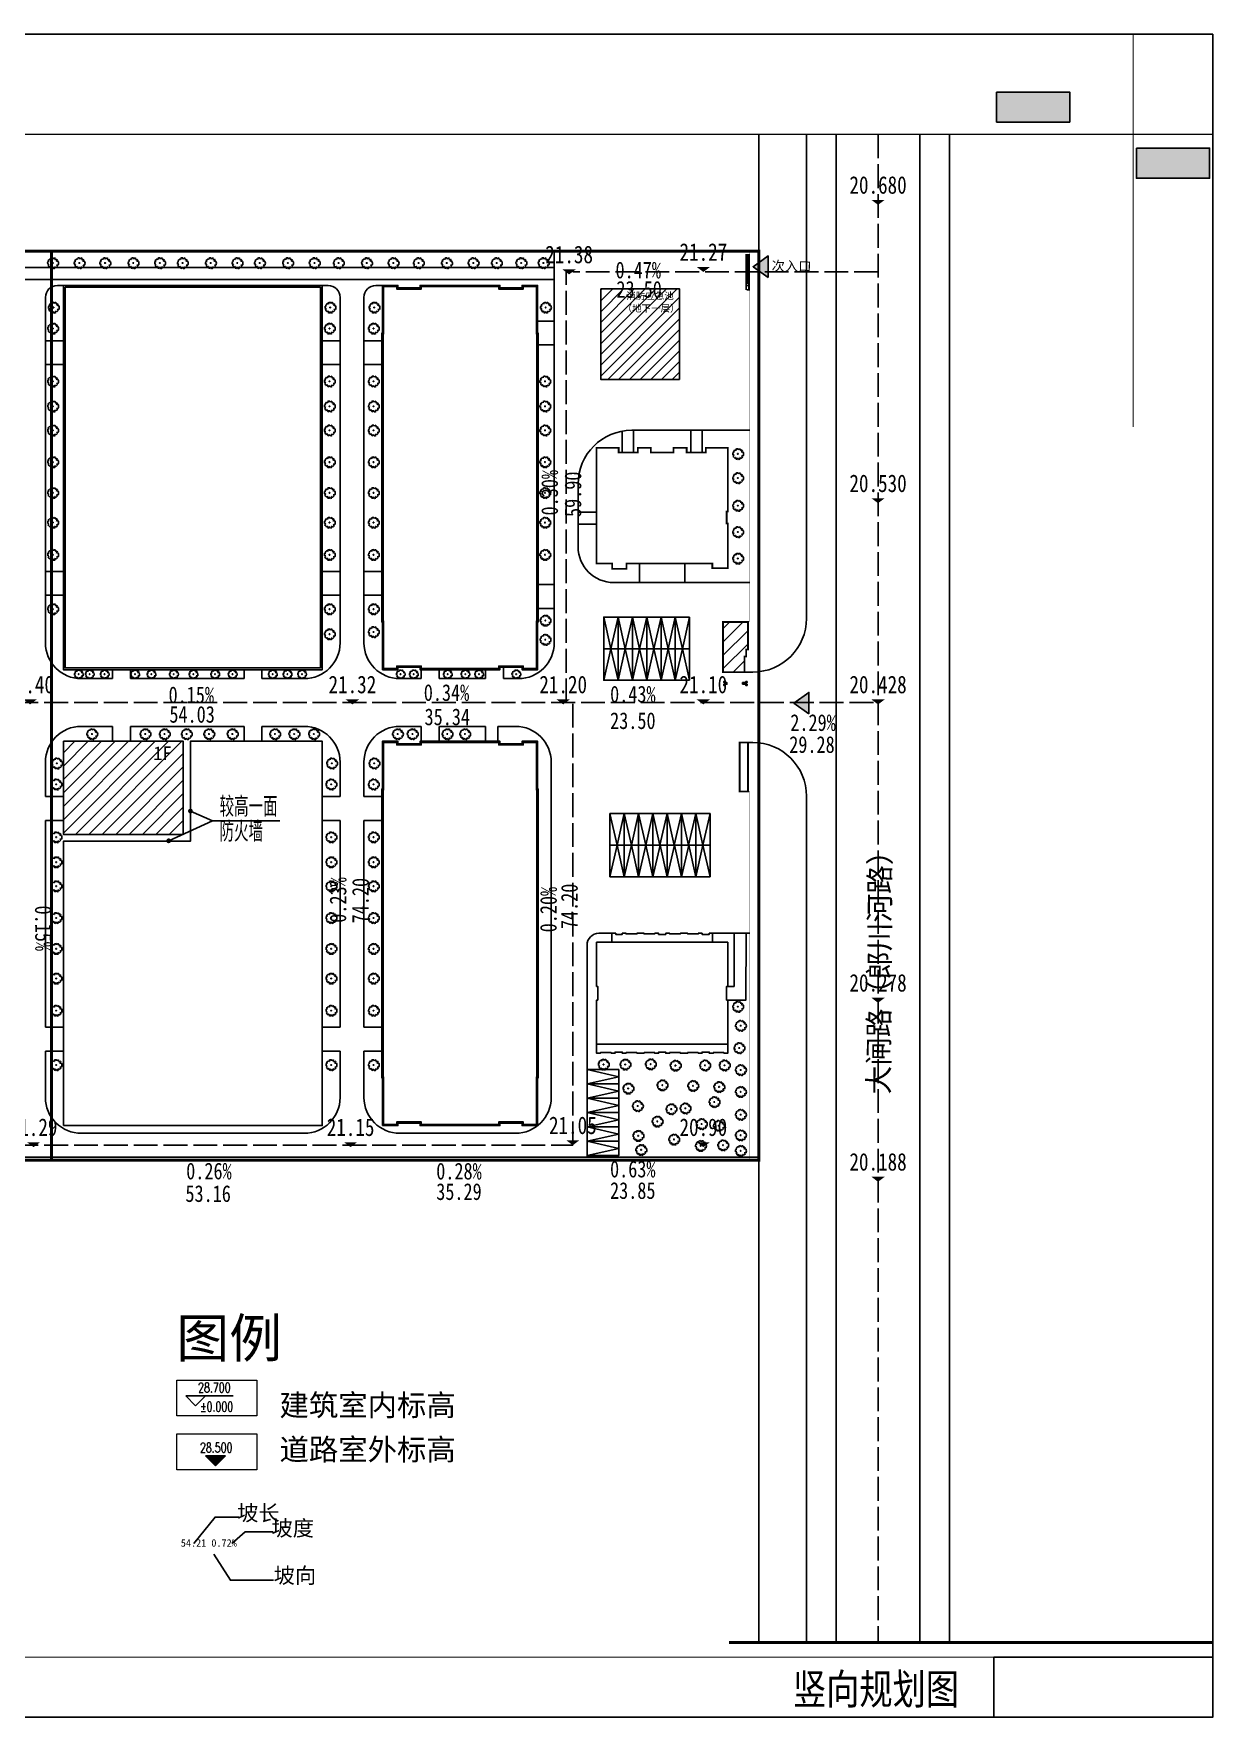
# Model space of a CAD drawing. Header units: millimetres. Extents: x 424379 to 428412, y 53433 to 54919.
# Drawn here: x 424755.3 to 424953.2, y 53433 to 53715.2 of the extents above; entities that cross this region are included whole.
import ezdxf
from ezdxf.enums import TextEntityAlignment as Align

# ---------------------------------------------------------------- set-up
doc = ezdxf.new("R2010")
doc.units = ezdxf.units.MM
doc.linetypes.add('DASH', pattern=[0.35, 0.25, -0.1])
doc.linetypes.add('X3', pattern=[5, 4, -1])
for name, color, linetype in [('00规划道路', 7, 'Continuous'), ('DIM_ELEV', 3, 'Continuous'), ('DIM_LEAD', 3, 'Continuous'), ('DM-坡度', 7, 'Continuous'), ('GZ', 253, 'Continuous'), ('PP-COM', 7, 'Continuous'), ('PUB_TEXT', 7, 'Continuous'), ('PUB_TITLE', 4, 'Continuous'), ('tree', 84, 'Continuous'), ('TX-图例', 7, 'Continuous'), ('停车位', 152, 'Continuous'), ('场地标高', 7, 'Continuous'), ('已建', 251, 'Continuous'), ('建筑', 2, 'Continuous'), ('建设布局', 7, 'Continuous'), ('线', 144, 'Continuous'), ('绿化', 76, 'Continuous'), ('路名', 7, 'Continuous'), ('道路', 140, 'Continuous'), ('道路网', 7, 'Continuous')]:
    doc.layers.add(name, color=color, linetype=linetype)
doc.layers.add('gfgf', color=3, linetype='Continuous', lineweight=5)
doc.layers.add('围墙', color=4, linetype='Continuous', lineweight=0)
doc.styles.add('_TCH_DIM', font='SIMPLEX', dxfattribs={"bigfont": 'GBCBIG'})
doc.styles.add('DIMHT', font='simhei.ttf', dxfattribs={"width": 0.8})
doc.styles.add('DIMST', font='', dxfattribs={"width": 0.8})
doc.styles.add('宋体', font='')
doc.styles.add('等线体', font='simhei.ttf')
doc.styles.get('DIMST').set_extended_font_data('SimSun')
doc.styles.get('宋体').set_extended_font_data('NSimSun')
doc.linetypes.add('FENCELINE2', pattern='A,6.35,-2.54,[132,ltypeshp.shx,S=2.54,R=0,X=-2.54,Y=0],-2.54,25.4', length=36.83)
pattern_1 = [(45, (0, -361.8425), (-1.122532015, 1.122532015), [])]

# ---------------------------------------------------------------- blocks, each defined once
blk = doc.blocks.new('箭头')
blk.add_lwpolyline([(-3.21, 0, 0, 0, 0), (1.64, 0, 0.257, 0, 0), (3.21, 0, 0, 0, 0)], format="xyseb")
blk = doc.blocks.new('室外标高')
at = {"color": 0, "linetype": 'Continuous'}
blk.add_solid([(-0.377, 0.283), (0.377, 0.283), (0, 0)], dxfattribs=at)
at = {"color": 0, "linetype": 'Continuous', "style": 'DIMHT', "width": 0.8}
blk.add_attdef('标高', text='', height=1, dxfattribs=at).set_placement((0, 0.637), align=Align.CENTER)
blk = doc.blocks.new('dfghfg')
at = {"layer": 'tree', "color": 68, "linetype": 'ByBlock'}
for p, q in [((509406.27, 3423593.02), (509406.62, 3423593.06)), ((509406.62, 3423593.06), (509406.36, 3423593.2)), ((509406.36, 3423593.2), (509406.36, 3423593.2))]:
    blk.add_line(p, q, dxfattribs=at)
blk.add_circle((509407.71, 3423592.55), 0.115, dxfattribs=at)
for centre, radius, start, end in [((509407.79, 3423592.49), 1.61, 160.8426, 187.275), ((509405.98, 3423589.66), 2.64, 77.3728, 85.4649), ((509407.8, 3423590.98), 1.76, 134.7782, 147.3315), ((509407.79, 3423592.49), 1.57, 200.8103, 231.4392), ((509407.79, 3423592.49), 1.58, 126.0751, 153.6245), ((509407.06, 3423591.29), 0.262, 97.741, 188.8108), ((509406.75, 3423593.1), 0.673, 48.5203, 80.5151), ((509403.76, 3423590.92), 3.32, 2.9465, 10.9238), ((509407.79, 3423592.49), 1.57, 243.1498, 261.8356), ((509407.79, 3423592.49), 1.6, 89.3321, 114.3856), ((509406.84, 3423593.68), 0.39, 343.6555, 39.76), ((509408.19, 3423591.15), 0.661, 160.6008, 199.3992), ((509408.11, 3423591.41), 0.534, 186.1911, 248.4952), ((509407.29, 3423593.83), 0.579, 352.0775, 26.6129), ((509407.56, 3423594.25), 0.606, 304.1868, 338.5411), ((509407.79, 3423592.49), 1.58, 274.7236, 290.3277), ((509407.79, 3423592.49), 1.59, 62.8767, 77.7021), ((509408.7, 3423591.35), 0.49, 170.6314, 220.6278), ((509408.79, 3423592.13), 0.9, 230.4582, 263.1093), ((509408.05, 3423593.91), 0.461, 315.8454, 359.7651), ((509407.08, 3423598.27), 4.9, 285.4397, 290.7099), ((509409.05, 3423592.61), 0.701, 83.5323, 121.6544), ((509410.69, 3423598.75), 5.9, 250.0865, 256.3451), ((509407.79, 3423592.49), 1.54, 305.394, 326.2464), ((509408.89, 3423593.88), 1.97, 266.7455, 282.0146), ((509407.81, 3423590.59), 1.64, 39.6536, 53.993), ((509407.79, 3423592.49), 1.57, 31.4098, 49.4753), ((509407.79, 3423592.49), 1.6, 340.3307, 19.43)]:
    blk.add_arc(centre, radius, start, end, dxfattribs=at)
blk = doc.blocks.new('dsfsd')
at = {"layer": '00规划道路', "linetype": 'Continuous'}
blk.add_hatch(color=256, dxfattribs=at).paths.add_polyline_path([(40390652.56, 3427609.06), (40390650.56, 3427609.06), (40390651.56, 3427607.64)])
blk.add_line((40390650.56, 3427609.06), (40390652.56, 3427609.06), dxfattribs=at)
at = {"layer": '00规划道路', "linetype": 'Continuous', "flags": 128}
blk.add_lwpolyline([(40390650.56, 3427609.06), (40390651.56, 3427607.64), (40390652.56, 3427609.06)], dxfattribs=at)
blk.add_lwpolyline([(40390652.56, 3427609.06), (40390650.56, 3427609.06), (40390651.56, 3427607.64)], close=True, dxfattribs=at)
blk = doc.blocks.new('sdg')
at = {"layer": '停车位', "linetype": 'Continuous', "flags": 128}
for points in [[(512415.03, 3422059.07), (512415.03, 3422064.37), (512417.43, 3422064.37), (512417.43, 3422059.07), (512415.03, 3422059.07)], [(512415.03, 3422059.07), (512416.23, 3422064.37), (512417.43, 3422059.07)]]:
    blk.add_lwpolyline(points, dxfattribs=at)
blk = doc.blocks.new('436dfhdfdfh')
h = blk.add_hatch(color=253)
h.paths.add_polyline_path([(424554.02, 54747.5), (424566.29, 54747.5), (424566.29, 54742.47), (424554.02, 54742.47)])
h.paths.add_polyline_path([(424940.16, 54904.08), (424952.44, 54904.08), (424952.44, 54899.04), (424940.16, 54899.04)])
h.paths.add_polyline_path([(424916.73, 54913.46), (424929, 54913.46), (424929, 54908.43), (424916.73, 54908.43)])
at = {"color": 253}
for points, const_width in [([(424939.62, 54923.16), (424939.62, 54857.33)], 0.201), ([(424952.96, 54906.37), (424554.02, 54906.37)], 0.201), ([(424952.96, 54653.61), (424871.84, 54653.61)], 0.537)]:
    blk.add_lwpolyline(points, dxfattribs=dict(at, const_width=const_width))
at = {"layer": 'PUB_TITLE', "color": 6}
blk.add_lwpolyline([(424554.02, 54641.08), (424952.96, 54641.08), (424952.96, 54923.16), (424554.02, 54923.16)], close=True, dxfattribs=at)
at = {"layer": '线', "color": 253}
for points in [[(424916.73, 54913.46), (424929, 54913.46), (424929, 54908.43), (424916.73, 54908.43)], [(424940.16, 54904.08), (424952.44, 54904.08), (424952.44, 54899.04), (424940.16, 54899.04)], [(424952.96, 54651.16), (424916.26, 54651.16), (424916.26, 54641.08), (424952.96, 54641.08)]]:
    blk.add_lwpolyline(points, close=True, dxfattribs=at)
at = {"layer": '线', "color": 253, "const_width": 0.201}
blk.add_lwpolyline([(424952.96, 54651.16), (424656.73, 54651.16)], dxfattribs=at)
blk = doc.blocks.new('fsdhfhdsfhd')
at = {"layer": '已建'}
h = blk.add_hatch(dxfattribs=at)
h.set_pattern_fill('ANSI31', color=256, style=0)
h.set_pattern_definition(pattern_1)
h.paths.add_polyline_path([(424870.85, 54454.42), (424870.85, 54462.82), (424875.05, 54462.82), (424875.05, 54458.22), (424874.75, 54458.22), (424874.75, 54457.02), (424874.45, 54457.02), (424874.45, 54454.42)])
h = blk.add_hatch(dxfattribs=at)
h.set_pattern_fill('ANSI31', color=256, style=0)
h.set_pattern_definition(pattern_1)
h.paths.add_polyline_path([(424760.26, 54442.82), (424780.36, 54442.82), (424780.36, 54427.22), (424760.26, 54427.22)])
at = {"layer": '道路'}
h = blk.add_hatch(dxfattribs=at)
h.set_pattern_fill('ANSI31', color=251, scale=0.8, style=0)
h.set_pattern_definition([(45, (0, -361.8425), (-0.898025612, 0.898025612), [])])
h.paths.add_polyline_path([(424850.35, 54518.66), (424863.55, 54518.66), (424863.55, 54503.46), (424850.35, 54503.46)])
at = {"color": 251}
for points in [[(424875.16, 54519.63), (424875.16, 54519.23), (424874.76, 54519.23), (424874.76, 54519.63)], [(424871.1, 54452.37), (424871.1, 54452.67), (424871.5, 54452.67), (424871.5, 54452.37)], [(424874.15, 54452.37), (424874.15, 54452.67), (424874.8, 54452.67), (424874.8, 54452.37)]]:
    blk.add_lwpolyline(points, close=True, dxfattribs=at)
for points in [[(424856.86, 54472.62), (424856.86, 54469.42), (424864.26, 54469.42), (424864.46, 54469.42), (424864.46, 54472.62)], [(424852.21, 54410.64), (424852.21, 54409.14)], [(424869.11, 54409.14), (424869.11, 54410.64), (424868.56, 54410.64), (424868.56, 54410.44), (424867.36, 54410.44), (424867.36, 54410.64), (424866.71, 54410.64), (424866.71, 54410.54), (424864.91, 54410.54), (424864.91, 54410.64), (424863.71, 54410.64), (424863.71, 54410.54), (424861.91, 54410.54), (424861.91, 54410.64), (424861.26, 54410.64), (424861.26, 54410.44), (424860.06, 54410.44), (424860.06, 54410.64), (424859.41, 54410.64), (424859.41, 54410.54), (424857.61, 54410.54), (424857.61, 54410.64), (424856.41, 54410.64), (424856.41, 54410.54), (424854.61, 54410.54), (424854.61, 54410.64), (424853.96, 54410.64), (424853.96, 54410.44), (424852.86, 54410.44), (424852.86, 54410.64), (424852.21, 54410.64)], [(424849.66, 54408.94), (424849.66, 54401.74), (424849.86, 54401.74), (424849.86, 54399.44), (424849.66, 54399.44), (424849.66, 54390.54), (424850.31, 54390.54), (424850.31, 54390.64), (424852.11, 54390.64), (424852.11, 54390.54), (424852.76, 54390.54), (424852.76, 54390.74), (424853.96, 54390.74), (424853.96, 54390.54), (424854.61, 54390.54), (424854.61, 54390.64), (424856.41, 54390.64), (424856.41, 54390.54), (424857.61, 54390.54), (424857.61, 54390.64), (424859.41, 54390.64), (424859.41, 54390.54), (424860.06, 54390.54), (424860.06, 54390.74), (424861.26, 54390.74), (424861.26, 54390.54), (424861.91, 54390.54), (424861.91, 54390.64), (424863.71, 54390.64), (424863.71, 54390.54), (424864.91, 54390.54), (424864.91, 54390.64), (424866.71, 54390.64), (424866.71, 54390.54), (424867.36, 54390.54), (424867.36, 54390.74), (424868.56, 54390.74), (424868.56, 54390.54), (424869.21, 54390.54), (424869.21, 54390.64), (424871.01, 54390.64), (424871.01, 54390.54), (424871.66, 54390.54), (424871.66, 54399.44), (424871.46, 54399.44), (424871.46, 54401.74), (424871.66, 54401.74), (424871.66, 54408.94)]]:
    blk.add_lwpolyline(points, dxfattribs=at)
at = {"layer": 'DIM_LEAD', "color": 251}
for p, q in [((424777.92, 54426.14), (424785.26, 54429.51)), ((424781.57, 54431.13), (424785.26, 54429.51)), ((424785.26, 54429.51), (424796.57, 54429.51))]:
    blk.add_line(p, q, dxfattribs=at)
at = {"layer": 'DIM_LEAD', "color": 251, "const_width": 0.4}
for points in [[(424781.76, 54431.07, 1), (424781.38, 54431.19, 1)], [(424778.11, 54426.08, 1), (424777.73, 54426.2, 1)]]:
    blk.add_lwpolyline(points, format="xyb", close=True, dxfattribs=at)
at = {"layer": 'GZ', "color": 251}
for points in [[(424871.2, 54452.87), (424871.2, 54452.67), (424871, 54452.67), (424871, 54452.87)], [(424871.2, 54452.17), (424871.2, 54452.37), (424871, 54452.37), (424871, 54452.17)], [(424874.9, 54452.87), (424874.9, 54452.67), (424874.7, 54452.67), (424874.7, 54452.87)], [(424874.9, 54452.17), (424874.9, 54452.37), (424874.7, 54452.37), (424874.7, 54452.17)]]:
    blk.add_lwpolyline(points, close=True, dxfattribs=at)
at = {"layer": '围墙', "color": 251, "linetype": 'FENCELINE2', "ltscale": 0.07, "const_width": 0.04, "flags": 128}
blk.add_lwpolyline([(424875.05, 54434.42), (424875.35, 54434.42), (424875.35, 54372.62), (424593.05, 54372.62), (424593.05, 54424.62), (424608.92, 54424.62), (424608.92, 54495.46), (424644.27, 54495.46), (424644.27, 54524.96), (424875.35, 54524.96), (424875.35, 54462.82), (424874.85, 54462.82)], dxfattribs=at)
at = {"layer": '建筑', "color": 251, "linetype": 'Continuous'}
for p, q in [((424874.76, 54524.46), (424874.76, 54518.46)), ((424874.96, 54524.46), (424874.96, 54519.63)), ((424875.16, 54524.46), (424875.16, 54518.46))]:
    blk.add_line(p, q, dxfattribs=at)
at = {"layer": '建筑', "color": 251}
for points in [[(424760.26, 54519.22), (424760.26, 54454.82), (424803.66, 54454.82), (424803.66, 54519.22)], [(424760.56, 54518.92), (424760.56, 54455.12), (424803.36, 54455.12), (424803.36, 54518.92)], [(424813.76, 54454.82), (424816.36, 54454.82), (424816.36, 54455.22), (424820.06, 54455.22), (424820.06, 54454.82), (424833.46, 54454.82), (424833.46, 54455.22), (424837.16, 54455.22), (424837.16, 54454.82), (424839.76, 54454.82), (424839.76, 54462.77), (424839.86, 54462.77), (424839.86, 54511.27), (424839.76, 54511.27), (424839.76, 54519.22), (424837.16, 54519.22), (424837.16, 54518.82), (424833.46, 54518.82), (424833.46, 54519.22), (424820.06, 54519.22), (424820.06, 54518.82), (424816.36, 54518.82), (424816.36, 54519.22), (424813.76, 54519.22), (424813.76, 54511.27), (424813.66, 54511.27), (424813.66, 54462.77), (424813.76, 54462.77)], [(424813.96, 54455.02), (424816.16, 54455.02), (424816.16, 54455.42), (424820.26, 54455.42), (424820.26, 54455.02), (424833.26, 54455.02), (424833.26, 54455.42), (424837.36, 54455.42), (424837.36, 54455.02), (424839.56, 54455.02), (424839.56, 54462.97), (424839.66, 54462.97), (424839.66, 54511.07), (424839.56, 54511.07), (424839.56, 54519.02), (424837.36, 54519.02), (424837.36, 54518.62), (424833.26, 54518.62), (424833.26, 54519.02), (424820.26, 54519.02), (424820.26, 54518.62), (424816.16, 54518.62), (424816.16, 54519.02), (424813.96, 54519.02), (424813.96, 54511.07), (424813.86, 54511.07), (424813.86, 54462.97), (424813.96, 54462.97)], [(424850.35, 54518.66), (424863.55, 54518.66), (424863.55, 54503.46), (424850.35, 54503.46)], [(424760.26, 54442.82), (424780.36, 54442.82), (424780.36, 54427.22), (424760.26, 54427.22)], [(424760.26, 54378.42), (424803.66, 54378.42), (424803.66, 54442.82), (424781.56, 54442.82), (424781.56, 54426.07), (424760.26, 54426.07)], [(424813.76, 54378.42), (424816.36, 54378.42), (424816.36, 54378.82), (424820.06, 54378.82), (424820.06, 54378.42), (424833.46, 54378.42), (424833.46, 54378.82), (424837.16, 54378.82), (424837.16, 54378.42), (424839.76, 54378.42), (424839.76, 54386.37), (424839.86, 54386.37), (424839.86, 54434.87), (424839.76, 54434.87), (424839.76, 54442.82), (424837.16, 54442.82), (424837.16, 54442.42), (424833.46, 54442.42), (424833.46, 54442.82), (424820.06, 54442.82), (424820.06, 54442.42), (424816.36, 54442.42), (424816.36, 54442.82), (424813.76, 54442.82), (424813.76, 54434.87), (424813.66, 54434.87), (424813.66, 54386.37), (424813.76, 54386.37)], [(424813.96, 54378.62), (424816.16, 54378.62), (424816.16, 54379.02), (424820.26, 54379.02), (424820.26, 54378.62), (424833.26, 54378.62), (424833.26, 54379.02), (424837.36, 54379.02), (424837.36, 54378.62), (424839.56, 54378.62), (424839.56, 54386.57), (424839.66, 54386.57), (424839.66, 54434.67), (424839.56, 54434.67), (424839.56, 54442.62), (424837.36, 54442.62), (424837.36, 54442.22), (424833.26, 54442.22), (424833.26, 54442.62), (424820.26, 54442.62), (424820.26, 54442.22), (424816.16, 54442.22), (424816.16, 54442.62), (424813.96, 54442.62), (424813.96, 54434.67), (424813.86, 54434.67), (424813.86, 54386.57), (424813.96, 54386.57)], [(424849.66, 54409.14), (424849.66, 54401.74), (424849.86, 54401.74), (424849.86, 54399.44), (424849.66, 54399.44), (424849.66, 54392.04), (424871.66, 54392.04), (424871.66, 54399.44), (424871.46, 54399.44), (424871.46, 54401.74), (424871.66, 54401.74), (424871.66, 54409.14)]]:
    blk.add_lwpolyline(points, close=True, dxfattribs=at)
at = {"layer": '建筑', "color": 251, "const_width": 0.3}
for points in [[(424849.66, 54492.02), (424849.66, 54472.62), (424852.26, 54472.62), (424852.26, 54471.72), (424854.66, 54471.72), (424854.66, 54472.62), (424869.06, 54472.62), (424869.06, 54471.82), (424871.66, 54471.82), (424871.66, 54479.32), (424871.46, 54479.32), (424871.46, 54481.32), (424871.66, 54481.32), (424871.66, 54492.02), (424867.96, 54492.02), (424867.96, 54491.22), (424864.76, 54491.22), (424864.76, 54492.02), (424862.56, 54492.02), (424862.56, 54491.22), (424858.76, 54491.22), (424858.76, 54492.02), (424856.56, 54492.02), (424856.56, 54491.22), (424853.36, 54491.22), (424853.36, 54492.02)], [(424870.85, 54454.42), (424870.85, 54462.82), (424875.05, 54462.82), (424875.05, 54458.22), (424874.75, 54458.22), (424874.75, 54457.02), (424874.45, 54457.02), (424874.45, 54454.42)], [(424873.65, 54434.42), (424873.65, 54442.62), (424875.05, 54442.62), (424875.05, 54434.42)]]:
    blk.add_lwpolyline(points, close=True, dxfattribs=at)
at = {"layer": '建设布局', "color": 251, "linetype": 'DASH', "ltscale": 10, "const_width": 0.5, "flags": 128}
for points in [[(424758.26, 54524.96), (424644.27, 54524.96), (424644.27, 54495.46), (424608.92, 54495.46), (424608.92, 54424.62), (424593.05, 54424.62), (424593.05, 54372.62), (424593.05, 54372.62), (424758.26, 54372.62)], [(424758.26, 54524.96), (424876.85, 54524.96), (424876.85, 54372.62), (424758.26, 54372.62)]]:
    blk.add_lwpolyline(points, close=True, dxfattribs=at)
blk.add_lwpolyline([(424758.26, 54524.96), (424758.26, 54372.62)], dxfattribs=at)
blk.add_lwpolyline([(424758.26, 54524.96), (424758.26, 54372.62)], dxfattribs=at)
at = {"layer": '绿化', "color": 251, "linetype": 'Continuous'}
for p, q in [((424650.42, 54520.22), (424842.56, 54520.22)), ((424651.36, 54522.22), (424842.56, 54522.22))]:
    blk.add_line(p, q, dxfattribs=at)
at = {"layer": '道路', "color": 251}
for p, q in [((424842.56, 54459.32), (424842.56, 54524.96)), ((424757.26, 54517.22), (424757.26, 54459.32)), ((424759.26, 54519.22), (424760.26, 54519.22)), ((424803.66, 54519.22), (424804.66, 54519.22)), ((424806.66, 54517.22), (424806.66, 54459.32)), ((424810.66, 54517.22), (424810.66, 54459.32)), ((424812.66, 54519.22), (424813.66, 54519.22)), ((424874.85, 54518.46), (424875.35, 54518.46)), ((424839.76, 54513.26), (424842.56, 54513.26)), ((424757.26, 54509.95), (424760.26, 54509.95)), ((424803.66, 54509.95), (424806.66, 54509.95)), ((424810.66, 54509.95), (424813.66, 54509.95)), ((424839.86, 54509.26), (424842.56, 54509.26)), ((424757.26, 54505.95), (424760.26, 54505.95)), ((424803.66, 54505.95), (424806.66, 54505.95)), ((424810.66, 54505.95), (424813.66, 54505.95)), ((424853.96, 54491.22), (424853.96, 54494.8)), ((424855.56, 54494.94), (424875.35, 54494.94)), ((424855.84, 54491.22), (424855.84, 54494.94)), ((424865.48, 54491.22), (424865.48, 54494.94)), ((424867.36, 54491.22), (424867.36, 54494.94)), ((424846.56, 54475.42), (424846.56, 54485.94)), ((424849.66, 54481.22), (424846.56, 54481.22)), ((424849.66, 54479.22), (424846.56, 54479.22)), ((424757.26, 54471.3), (424760.26, 54471.3)), ((424803.66, 54471.3), (424806.66, 54471.3)), ((424810.66, 54471.3), (424813.66, 54471.3)), ((424839.86, 54469.08), (424842.56, 54469.08)), ((424852.56, 54469.42), (424875.35, 54469.42)), ((424757.26, 54467.3), (424760.26, 54467.3)), ((424803.66, 54467.3), (424806.66, 54467.3)), ((424810.66, 54467.3), (424813.66, 54467.3)), ((424839.86, 54465.08), (424842.56, 54465.08)), ((424768.5, 54454.82), (424768.5, 54453.32)), ((424771.5, 54454.82), (424771.5, 54453.32)), ((424790.56, 54454.82), (424790.56, 54453.32)), ((424793.56, 54454.82), (424793.56, 54453.32)), ((424820.25, 54454.82), (424820.25, 54453.32)), ((424823.25, 54454.82), (424823.25, 54453.32)), ((424831.06, 54454.82), (424831.06, 54453.32)), ((424834.06, 54455.22), (424834.06, 54453.32)), ((424763.26, 54453.32), (424768.5, 54453.32)), ((424771.5, 54453.32), (424790.56, 54453.32)), ((424793.56, 54453.32), (424800.66, 54453.32)), ((424816.66, 54453.32), (424820.25, 54453.32)), ((424823.25, 54453.32), (424831.06, 54453.32)), ((424834.06, 54453.32), (424836.56, 54453.32)), ((424763.26, 54445.32), (424768.5, 54445.32)), ((424768.5, 54445.32), (424768.5, 54442.82)), ((424771.5, 54445.32), (424790.56, 54445.32)), ((424771.5, 54445.32), (424771.5, 54442.82)), ((424790.56, 54445.32), (424790.56, 54442.82)), ((424793.56, 54445.32), (424800.66, 54445.32)), ((424793.56, 54445.32), (424793.56, 54442.82)), ((424816.66, 54445.32), (424820.25, 54445.32)), ((424820.25, 54445.32), (424820.25, 54442.82)), ((424823.25, 54445.32), (424831.06, 54445.32)), ((424823.25, 54445.32), (424823.25, 54442.82)), ((424831.06, 54445.32), (424831.06, 54442.82)), ((424833.08, 54445.32), (424836.06, 54445.32)), ((424833.08, 54445.32), (424833.08, 54442.82)), ((424757.26, 54439.32), (424757.26, 54433.55)), ((424806.66, 54439.32), (424806.66, 54433.55)), ((424810.66, 54439.32), (424810.66, 54433.55)), ((424842.06, 54439.32), (424842.06, 54383.12)), ((424757.26, 54433.55), (424760.26, 54433.55)), ((424803.66, 54433.55), (424806.66, 54433.55)), ((424810.66, 54433.55), (424813.66, 54433.55)), ((424757.26, 54429.55), (424757.26, 54394.9)), ((424757.26, 54429.55), (424760.26, 54429.55)), ((424803.66, 54429.55), (424806.66, 54429.55)), ((424806.66, 54429.55), (424806.66, 54394.9)), ((424810.66, 54429.55), (424810.66, 54394.9)), ((424810.66, 54429.55), (424813.66, 54429.55)), ((424850.06, 54410.64), (424852.21, 54410.64)), ((424869.11, 54410.64), (424875.35, 54410.64)), ((424848.06, 54408.64), (424848.06, 54373.12)), ((424757.26, 54394.9), (424760.26, 54394.9)), ((424803.66, 54394.9), (424806.66, 54394.9)), ((424810.66, 54394.9), (424813.66, 54394.9)), ((424757.26, 54390.9), (424757.26, 54383.12)), ((424757.26, 54390.9), (424760.26, 54390.9)), ((424803.66, 54390.9), (424806.66, 54390.9)), ((424806.66, 54390.9), (424806.66, 54383.12)), ((424810.66, 54390.9), (424810.66, 54383.12)), ((424810.66, 54390.9), (424813.66, 54390.9)), ((424763.26, 54377.12), (424800.66, 54377.12)), ((424836.06, 54377.12), (424816.66, 54377.12)), ((424593.05, 54373.12), (424876.85, 54373.12))]:
    blk.add_line(p, q, dxfattribs=at)
for points in [[(424871.66, 54401.74), (424872.71, 54401.74), (424872.71, 54410.64)], [(424871.66, 54399.44), (424874.7, 54399.44), (424874.71, 54410.64)]]:
    blk.add_lwpolyline(points, dxfattribs=at)
for centre, radius, start, end in [((424759.26, 54517.22), 2, 90, 180), ((424804.66, 54517.22), 2, 360, 90), ((424812.66, 54517.22), 2, 90, 180), ((424855.56, 54485.94), 9, 90, 180), ((424852.56, 54475.42), 6, 180, 270), ((424763.26, 54459.32), 6, 180, 270), ((424800.66, 54459.32), 6, 270, 0), ((424816.66, 54459.32), 6, 180, 270), ((424836.56, 54459.32), 6, 270, 0), ((424763.26, 54439.32), 6, 90, 180), ((424800.66, 54439.32), 6, 360, 90), ((424816.66, 54439.32), 6, 90, 180), ((424836.06, 54439.32), 6, 0, 90), ((424850.06, 54408.64), 2, 90, 180), ((424763.26, 54383.12), 6, 180, 270.0001), ((424800.66, 54383.12), 6, 270.0001, 360), ((424816.66, 54383.12), 6, 180, 270), ((424836.06, 54383.12), 6, 270, 0)]:
    blk.add_arc(centre, radius, start, end, dxfattribs=at)
at = {"layer": '道路网', "color": 251, "linetype": 'Continuous'}
for p, q in [((424876.85, 54544.53), (424876.85, 54291.76)), ((424884.85, 54544.53), (424884.85, 54463.42)), ((424889.85, 54544.53), (424889.85, 54291.76)), ((424903.85, 54544.53), (424903.85, 54291.76)), ((424908.85, 54544.53), (424908.85, 54291.76)), ((424874.35, 54454.42), (424875.85, 54454.42)), ((424874.85, 54442.62), (424875.85, 54442.62)), ((424884.85, 54433.82), (424884.85, 54291.76))]:
    blk.add_line(p, q, dxfattribs=at)
at = {"layer": '道路网', "color": 251, "linetype": 'X3'}
for p, q in [((424896.85, 54544.53), (424896.85, 54291.76)), ((424844.56, 54449.32), (424844.56, 54521.48)), ((424896.85, 54521.48), (424845.68, 54521.48)), ((424647.06, 54449.32), (424896.85, 54449.32)), ((424845.68, 54375.12), (424845.68, 54449.32)), ((424647.06, 54375.12), (424845.68, 54375.12))]:
    blk.add_line(p, q, dxfattribs=at)
at = {"layer": '道路网', "color": 251, "linetype": 'Continuous'}
for centre, start, end in [((424875.85, 54463.42), 270, 0), ((424875.85, 54433.62), 0, 90)]:
    blk.add_arc(centre, 9, start, end, dxfattribs=at)
at = {"layer": '00规划道路', "color": 251, "linetype": 'Continuous', "xscale": 1.793819934162893, "yscale": 1.793819933664054, "zscale": 1.793819934719999, "rotation": 269.965233057757}
for p in [(-5679669.24, 72511795.85), (-5679662.42, 72511722.71)]:
    blk.add_blockref('dsfsd', p, dxfattribs=at)
at = {"layer": '停车位', "color": 251, "linetype": 'Continuous', "rotation": 180.0000656288465}
for p in [(937264.37, 3476523.3), (937266.77, 3476523.3), (937269.17, 3476523.3), (937271.57, 3476523.3), (937273.97, 3476523.3), (937276.37, 3476523.3), (937265.4, 3476490.37), (937267.8, 3476490.37), (937270.2, 3476490.37), (937272.6, 3476490.37), (937275, 3476490.37), (937277.4, 3476490.37), (937279.8, 3476490.37)]:
    blk.add_blockref('sdg', p, dxfattribs=at)
at = {"layer": '停车位', "color": 251, "linetype": 'Continuous', "xscale": -1}
for p, rotation in [((937272.21, -3367605.44), 6.564051918012126e-05), ((937274.61, -3367605.44), 6.564051918012126e-05), ((937277.01, -3367605.44), 6.564051918012126e-05), ((937279.41, -3367605.44), 6.564051918012126e-05), ((937281.81, -3367605.44), 6.564051918012126e-05), ((937284.21, -3367605.44), 6.564051918012126e-05), ((937273.25, -3367638.37), 6.564051918012126e-05), ((937275.65, -3367638.37), 6.564051918012126e-05), ((937278.05, -3367638.37), 6.564051918012126e-05), ((937280.45, -3367638.37), 6.564051918012126e-05), ((937282.85, -3367638.37), 6.564051918012126e-05), ((937285.25, -3367638.37), 6.564051918012126e-05), ((937287.65, -3367638.37), 6.564051918012126e-05), ((-2997210.42, -458033.56), 270.0000656405192), ((-2997210.42, -458035.96), 270.0000656405192), ((-2997210.42, -458038.36), 270.0000656405192), ((-2997210.42, -458040.76), 270.0000656405192), ((-2997210.42, -458043.16), 270.0000656405192), ((-2997210.42, -458045.56), 270.0000656405192)]:
    blk.add_blockref('sdg', p, dxfattribs=dict(at, rotation=rotation))
at = {"layer": '绿化', "color": 251, "linetype": 'Continuous'}
for p, xscale, yscale, zscale, rotation in [((170979.46, -1882750.66), 0.5644800000307802, 0.5644800000009127, 0.5644800000000005, 0.9999999880781903), ((170983.92, -1882750.66), 0.5644800000307802, 0.5644800000009127, 0.5644800000000005, 0.9999999880781903), ((170988.23, -1882750.66), 0.5644800000307802, 0.5644800000009127, 0.5644800000000005, 0.9999999880781903), ((170992.96, -1882750.66), 0.5644800000307802, 0.5644800000009127, 0.5644800000000005, 0.9999999880781903), ((170997.41, -1882750.66), 0.5644800000307802, 0.5644800000009127, 0.5644800000000005, 0.9999999880781903), ((171001.22, -1882750.66), 0.5644800000307802, 0.5644800000009127, 0.5644800000000005, 0.9999999880781903), ((171005.94, -1882750.66), 0.5644800000307802, 0.5644800000009127, 0.5644800000000005, 0.9999999880781903), ((171010.4, -1882750.66), 0.5644800000307802, 0.5644800000009127, 0.5644800000000005, 0.9999999880781903), ((171014.15, -1882750.66), 0.5644800000307802, 0.5644800000009127, 0.5644800000000005, 0.9999999880781903), ((171018.87, -1882750.66), 0.5644800000307802, 0.5644800000009127, 0.5644800000000005, 0.9999999880781903), ((171023.33, -1882750.66), 0.5644800000307802, 0.5644800000009127, 0.5644800000000005, 0.9999999880781903), ((171027.38, -1882750.66), 0.5644800000307802, 0.5644800000009127, 0.5644800000000005, 0.9999999880781903), ((171032.1, -1882750.66), 0.5644800000307802, 0.5644800000009127, 0.5644800000000005, 0.9999999880781903), ((171036.56, -1882750.66), 0.5644800000307802, 0.5644800000009127, 0.5644800000000005, 0.9999999880781903), ((171040.79, -1882750.66), 0.5644800000307802, 0.5644800000009127, 0.5644800000000005, 0.9999999880781903), ((171045.51, -1882750.66), 0.5644800000307802, 0.5644800000009127, 0.5644800000000005, 0.9999999880781903), ((171049.97, -1882750.66), 0.5644800000307802, 0.5644800000009127, 0.5644800000000005, 0.9999999880781903), ((171053.88, -1882750.66), 0.5644800000307802, 0.5644800000009127, 0.5644800000000005, 0.9999999880781903), ((171057.98, -1882750.66), 0.5644800000307802, 0.5644800000009127, 0.5644800000000005, 0.9999999880781903), ((171061.72, -1882750.66), 0.5644800000307802, 0.5644800000009127, 0.5644800000000005, 0.9999999880781903), ((170979.59, -1882758.11), 0.5644800000307802, 0.5644800000009127, 0.5644800000000005, 0.9999999880781903), ((171025.97, -1882758.11), 0.5644800000307802, 0.5644800000009127, 0.5644800000000005, 0.9999999880781903), ((171033.35, -1882758.11), 0.5644800000307802, 0.5644800000009127, 0.5644800000000005, 0.9999999880781903), ((171062.1, -1882758.11), 0.5644800000307802, 0.5644800000009127, 0.5644800000000005, 0.9999999880781903), ((170979.47, -1882761.63), 0.5644800000307802, 0.5644800000009127, 0.5644800000000005, 0.9999999880781903), ((171025.86, -1882761.63), 0.5644800000307802, 0.5644800000009127, 0.5644800000000005, 0.9999999880781903), ((171033.24, -1882761.63), 0.5644800000307802, 0.5644800000009127, 0.5644800000000005, 0.9999999880781903), ((170979.47, -1882770.49), 0.5644800000307802, 0.5644800000009127, 0.5644800000000005, 0.9999999880781903), ((171025.86, -1882770.49), 0.5644800000307802, 0.5644800000009127, 0.5644800000000005, 0.9999999880781903), ((171033.24, -1882770.49), 0.5644800000307802, 0.5644800000009127, 0.5644800000000005, 0.9999999880781903), ((171061.99, -1882770.49), 0.5644800000307802, 0.5644800000009127, 0.5644800000000005, 0.9999999880781903), ((170979.47, -1882774.67), 0.5644800000307802, 0.5644800000009127, 0.5644800000000005, 0.9999999880781903), ((171025.86, -1882774.67), 0.5644800000307802, 0.5644800000009127, 0.5644800000000005, 0.9999999880781903), ((171033.24, -1882774.67), 0.5644800000307802, 0.5644800000009127, 0.5644800000000005, 0.9999999880781903), ((171061.99, -1882774.67), 0.5644800000307802, 0.5644800000009127, 0.5644800000000005, 0.9999999880781903), ((170979.47, -1882778.7), 0.5644800000307802, 0.5644800000009127, 0.5644800000000005, 0.9999999880781903), ((171025.86, -1882778.7), 0.5644800000307802, 0.5644800000009127, 0.5644800000000005, 0.9999999880781903), ((171033.24, -1882778.7), 0.5644800000307802, 0.5644800000009127, 0.5644800000000005, 0.9999999880781903), ((171061.99, -1882778.7), 0.5644800000307802, 0.5644800000009127, 0.5644800000000005, 0.9999999880781903), ((171094.32, -1882782.65), 0.5644800000307802, 0.5644800000009127, 0.5644800000000005, 0.9999999880781903), ((170979.47, -1882784.02), 0.5644800000307802, 0.5644800000009127, 0.5644800000000005, 0.9999999880781903), ((171025.86, -1882784.02), 0.5644800000307802, 0.5644800000009127, 0.5644800000000005, 0.9999999880781903), ((171033.24, -1882784.02), 0.5644800000307802, 0.5644800000009127, 0.5644800000000005, 0.9999999880781903), ((171061.99, -1882784.02), 0.5644800000307802, 0.5644800000009127, 0.5644800000000005, 0.9999999880781903), ((171094.32, -1882786.69), 0.5644800000307802, 0.5644800000009127, 0.5644800000000005, 0.9999999880781903), ((170979.47, -1882789.18), 0.5644800000307802, 0.5644800000009127, 0.5644800000000005, 0.9999999880781903), ((171025.86, -1882789.18), 0.5644800000307802, 0.5644800000009127, 0.5644800000000005, 0.9999999880781903), ((171033.24, -1882789.18), 0.5644800000307802, 0.5644800000009127, 0.5644800000000005, 0.9999999880781903), ((171061.99, -1882789.18), 0.5644800000307802, 0.5644800000009127, 0.5644800000000005, 0.9999999880781903), ((171094.32, -1882791.32), 0.5644800000307802, 0.5644800000009127, 0.5644800000000005, 0.9999999880781903), ((170979.47, -1882794.16), 0.5644800000307802, 0.5644800000009127, 0.5644800000000005, 0.9999999880781903), ((171025.86, -1882794.16), 0.5644800000307802, 0.5644800000009127, 0.5644800000000005, 0.9999999880781903), ((171033.24, -1882794.16), 0.5644800000307802, 0.5644800000009127, 0.5644800000000005, 0.9999999880781903), ((171061.99, -1882794.16), 0.5644800000307802, 0.5644800000009127, 0.5644800000000005, 0.9999999880781903), ((171094.32, -1882795.74), 0.5644800000307802, 0.5644800000009127, 0.5644800000000005, 0.9999999880781903), ((170979.47, -1882799.55), 0.5644800000307802, 0.5644800000009127, 0.5644800000000005, 0.9999999880781903), ((171025.86, -1882799.55), 0.5644800000307802, 0.5644800000009127, 0.5644800000000005, 0.9999999880781903), ((171033.24, -1882799.55), 0.5644800000307802, 0.5644800000009127, 0.5644800000000005, 0.9999999880781903), ((171061.99, -1882799.55), 0.5644800000307802, 0.5644800000009127, 0.5644800000000005, 0.9999999880781903), ((171094.32, -1882800.18), 0.5644800000307802, 0.5644800000009127, 0.5644800000000005, 0.9999999880781903), ((170979.47, -1882808.66), 0.5644800000307802, 0.5644800000009127, 0.5644800000000005, 0.9999999880781903), ((171025.86, -1882808.66), 0.5644800000307802, 0.5644800000009127, 0.5644800000000005, 0.9999999880781903), ((171033.24, -1882808.66), 0.5644800000307802, 0.5644800000009127, 0.5644800000000005, 0.9999999880781903), ((171062.03, -1882810.57), 0.5644800000307802, 0.5644800000009127, 0.5644800000000005, 0.9999999880781903), ((171025.86, -1882812.86), 0.5644800000307802, 0.5644800000009127, 0.5644800000000005, 0.9999999880781903), ((171033.24, -1882812.49), 0.5644800000307802, 0.5644800000009127, 0.5644800000000005, 0.9999999880781903), ((171062.03, -1882813.78), 0.5644800000307802, 0.5644800000009127, 0.5644800000000005, 0.9999999880781903), ((219201.82, -1514737.58), 0.4572288000252262, 0.4572288000008484, 0.4572288000000004, 0.9999999881003443), ((219203.65, -1514737.58), 0.4572288000252262, 0.4572288000008484, 0.4572288000000004, 0.9999999881003443), ((219206.15, -1514737.58), 0.4572288000252262, 0.4572288000008484, 0.4572288000000004, 0.9999999881003443), ((219211.26, -1514737.58), 0.4572288000252262, 0.4572288000008484, 0.4572288000000004, 0.9999999881003443), ((219214, -1514737.58), 0.4572288000252262, 0.4572288000008484, 0.4572288000000004, 0.9999999881003443), ((219217.76, -1514737.58), 0.4572288000252262, 0.4572288000008484, 0.4572288000000004, 0.9999999881003443), ((219221.04, -1514737.58), 0.4572288000252262, 0.4572288000008484, 0.4572288000000004, 0.9999999881003443), ((219224.68, -1514737.58), 0.4572288000252262, 0.4572288000008484, 0.4572288000000004, 0.9999999881003443), ((219227.6, -1514737.58), 0.4572288000252262, 0.4572288000008484, 0.4572288000000004, 0.9999999881003443), ((219234.34, -1514737.58), 0.4572288000252262, 0.4572288000008484, 0.4572288000000004, 0.9999999881003443), ((219236.81, -1514737.58), 0.4572288000252262, 0.4572288000008484, 0.4572288000000004, 0.9999999881003443), ((219239.25, -1514737.58), 0.4572288000252262, 0.4572288000008484, 0.4572288000000004, 0.9999999881003443), ((219255.78, -1514737.58), 0.4572288000252262, 0.4572288000008484, 0.4572288000000004, 0.9999999881003443), ((219257.98, -1514737.58), 0.4572288000252262, 0.4572288000008484, 0.4572288000000004, 0.9999999881003443), ((219263.68, -1514737.58), 0.4572288000252262, 0.4572288000008484, 0.4572288000000004, 0.9999999881003443), ((219266.63, -1514737.58), 0.4572288000252262, 0.4572288000008484, 0.4572288000000004, 0.9999999881003443), ((219268.93, -1514737.58), 0.4572288000252262, 0.4572288000008484, 0.4572288000000004, 0.9999999881003443), ((219275.16, -1514737.58), 0.4572288000252262, 0.4572288000008484, 0.4572288000000004, 0.9999999881003443), ((170986.04, -1882829.6), 0.5644800000307802, 0.5644800000009127, 0.5644800000000005, 0.9999999880781903), ((170994.96, -1882829.6), 0.5644800000307802, 0.5644800000009127, 0.5644800000000005, 0.9999999880781903), ((170998.2, -1882829.6), 0.5644800000307802, 0.5644800000009127, 0.5644800000000005, 0.9999999880781903), ((171001.89, -1882829.6), 0.5644800000307802, 0.5644800000009127, 0.5644800000000005, 0.9999999880781903), ((171005.66, -1882829.6), 0.5644800000307802, 0.5644800000009127, 0.5644800000000005, 0.9999999880781903), ((171009.58, -1882829.6), 0.5644800000307802, 0.5644800000009127, 0.5644800000000005, 0.9999999880781903), ((171016.71, -1882829.6), 0.5644800000307802, 0.5644800000009127, 0.5644800000000005, 0.9999999880781903), ((171019.92, -1882829.6), 0.5644800000307802, 0.5644800000009127, 0.5644800000000005, 0.9999999880781903), ((171023.23, -1882829.6), 0.5644800000307802, 0.5644800000009127, 0.5644800000000005, 0.9999999880781903), ((171037.29, -1882829.6), 0.5644800000307802, 0.5644800000009127, 0.5644800000000005, 0.9999999880781903), ((171039.76, -1882829.6), 0.5644800000307802, 0.5644800000009127, 0.5644800000000005, 0.9999999880781903), ((171045.6, -1882829.6), 0.5644800000307802, 0.5644800000009127, 0.5644800000000005, 0.9999999880781903), ((171048.57, -1882829.6), 0.5644800000307802, 0.5644800000009127, 0.5644800000000005, 0.9999999880781903), ((170980.15, -1882834.51), 0.5644800000307802, 0.5644800000009127, 0.5644800000000005, 0.9999999880781903), ((171026.25, -1882834.51), 0.5644800000307802, 0.5644800000009127, 0.5644800000000005, 0.9999999880781903), ((171033.35, -1882834.51), 0.5644800000307802, 0.5644800000009127, 0.5644800000000005, 0.9999999880781903), ((170980.03, -1882838.03), 0.5644800000307802, 0.5644800000009127, 0.5644800000000005, 0.9999999880781903), ((171026.13, -1882838.03), 0.5644800000307802, 0.5644800000009127, 0.5644800000000005, 0.9999999880781903), ((171033.24, -1882838.03), 0.5644800000307802, 0.5644800000009127, 0.5644800000000005, 0.9999999880781903), ((170980.03, -1882846.89), 0.5644800000307802, 0.5644800000009127, 0.5644800000000005, 0.9999999880781903), ((171026.13, -1882846.89), 0.5644800000307802, 0.5644800000009127, 0.5644800000000005, 0.9999999880781903), ((171033.24, -1882846.89), 0.5644800000307802, 0.5644800000009127, 0.5644800000000005, 0.9999999880781903), ((170980.03, -1882851.07), 0.5644800000307802, 0.5644800000009127, 0.5644800000000005, 0.9999999880781903), ((171026.13, -1882851.07), 0.5644800000307802, 0.5644800000009127, 0.5644800000000005, 0.9999999880781903), ((171033.24, -1882851.07), 0.5644800000307802, 0.5644800000009127, 0.5644800000000005, 0.9999999880781903), ((170980.03, -1882855.1), 0.5644800000307802, 0.5644800000009127, 0.5644800000000005, 0.9999999880781903), ((171026.13, -1882855.1), 0.5644800000307802, 0.5644800000009127, 0.5644800000000005, 0.9999999880781903), ((171033.24, -1882855.1), 0.5644800000307802, 0.5644800000009127, 0.5644800000000005, 0.9999999880781903), ((170980.03, -1882860.42), 0.5644800000307802, 0.5644800000009127, 0.5644800000000005, 0.9999999880781903), ((171026.13, -1882860.42), 0.5644800000307802, 0.5644800000009127, 0.5644800000000005, 0.9999999880781903), ((171033.24, -1882860.42), 0.5644800000307802, 0.5644800000009127, 0.5644800000000005, 0.9999999880781903), ((170980.03, -1882865.58), 0.5644800000307802, 0.5644800000009127, 0.5644800000000005, 0.9999999880781903), ((171026.13, -1882865.58), 0.5644800000307802, 0.5644800000009127, 0.5644800000000005, 0.9999999880781903), ((171033.24, -1882865.58), 0.5644800000307802, 0.5644800000009127, 0.5644800000000005, 0.9999999880781903), ((170980.03, -1882870.56), 0.5644800000307802, 0.5644800000009127, 0.5644800000000005, 0.9999999880781903), ((171026.13, -1882870.56), 0.5644800000307802, 0.5644800000009127, 0.5644800000000005, 0.9999999880781903), ((171033.24, -1882870.56), 0.5644800000307802, 0.5644800000009127, 0.5644800000000005, 0.9999999880781903), ((170980.03, -1882875.95), 0.5644800000307802, 0.5644800000009127, 0.5644800000000005, 0.9999999880781903), ((171026.13, -1882875.95), 0.5644800000307802, 0.5644800000009127, 0.5644800000000005, 0.9999999880781903), ((171033.24, -1882875.95), 0.5644800000307802, 0.5644800000009127, 0.5644800000000005, 0.9999999880781903), ((171094.32, -1882875.29), 0.5644800000307802, 0.5644800000009127, 0.5644800000000005, 0.9999999880781903), ((171094.79, -1882878.48), 0.5644800000307802, 0.5644800000009127, 0.5644800000000005, 0.9999999880781903), ((171094.55, -1882882.22), 0.5644800000307802, 0.5644800000009127, 0.5644800000000005, 0.9999999880781903), ((170980.03, -1882885.06), 0.5644800000307802, 0.5644800000009127, 0.5644800000000005, 0.9999999880781903), ((171026.13, -1882885.06), 0.5644800000307802, 0.5644800000009127, 0.5644800000000005, 0.9999999880781903), ((171033.24, -1882885.06), 0.5644800000307802, 0.5644800000009127, 0.5644800000000005, 0.9999999880781903), ((171071.79, -1882884.98), 0.5644800000307802, 0.5644800000009127, 0.5644800000000005, 0.9999999880781903), ((171075.43, -1882884.98), 0.5644800000307802, 0.5644800000009127, 0.5644800000000005, 0.9999999880781903), ((171079.69, -1882884.93), 0.5644800000307802, 0.5644800000009127, 0.5644800000000005, 0.9999999880781903), ((171083.85, -1882885.16), 0.5644800000307802, 0.5644800000009127, 0.5644800000000005, 0.9999999880781903), ((171088.8, -1882885.12), 0.5644800000307802, 0.5644800000009127, 0.5644800000000005, 0.9999999880781903), ((171092.07, -1882885.12), 0.5644800000307802, 0.5644800000009127, 0.5644800000000005, 0.9999999880781903), ((171094.79, -1882885.9), 0.5644800000307802, 0.5644800000009127, 0.5644800000000005, 0.9999999880781903), ((171075.93, -1882888.99), 0.5644800000307802, 0.5644800000009127, 0.5644800000000005, 0.9999999880781903), ((171081.65, -1882888.45), 0.5644800000307802, 0.5644800000009127, 0.5644800000000005, 0.9999999880781903), ((171086.8, -1882888.56), 0.5644800000307802, 0.5644800000009127, 0.5644800000000005, 0.9999999880781903), ((171091.17, -1882888.74), 0.5644800000307802, 0.5644800000009127, 0.5644800000000005, 0.9999999880781903), ((171094.79, -1882889.56), 0.5644800000307802, 0.5644800000009127, 0.5644800000000005, 0.9999999880781903), ((171077.52, -1882891.94), 0.5644800000307802, 0.5644800000009127, 0.5644800000000005, 0.9999999880781903), ((171083.15, -1882892.45), 0.5644800000307802, 0.5644800000009127, 0.5644800000000005, 0.9999999880781903), ((171085.51, -1882892.33), 0.5644800000307802, 0.5644800000009127, 0.5644800000000005, 0.9999999880781903), ((171090.37, -1882891.26), 0.5644800000307802, 0.5644800000009127, 0.5644800000000005, 0.9999999880781903), ((171080.82, -1882894.52), 0.5644800000307802, 0.5644800000009127, 0.5644800000000005, 0.9999999880781903), ((171088.24, -1882894.95), 0.5644800000307802, 0.5644800000009127, 0.5644800000000005, 0.9999999880781903), ((171091.11, -1882895.24), 0.5644800000307802, 0.5644800000009127, 0.5644800000000005, 0.9999999880781903), ((171094.79, -1882893.39), 0.5644800000307802, 0.5644800000009127, 0.5644800000000005, 0.9999999880781903), ((171077.6, -1882896.93), 0.5644800000307802, 0.5644800000009127, 0.5644800000000005, 0.9999999880781903), ((171083.61, -1882897.54), 0.5644800000307802, 0.5644800000009127, 0.5644800000000005, 0.9999999880781903), ((171088.09, -1882898.6), 0.5644800000307802, 0.5644800000009127, 0.5644800000000005, 0.9999999880781903), ((171091.83, -1882898.51), 0.5644800000307802, 0.5644800000009127, 0.5644800000000005, 0.9999999880781903), ((171094.79, -1882896.84), 0.5644800000307802, 0.5644800000009127, 0.5644800000000005, 0.9999999880781903), ((171078.09, -1882899.29), 0.5644800000307802, 0.5644800000009127, 0.5644800000000005, 0.9999999880781903), ((171094.79, -1882899.45), 0.5644800000307802, 0.5644800000009127, 0.5644800000000005, 0.9999999880781903)]:
    blk.add_blockref('dfghfg', p, dxfattribs=dict(at, xscale=xscale, yscale=yscale, zscale=zscale, rotation=rotation))
at = {"layer": '道路'}
blk.add_blockref('436dfhdfdfh', (0, -361.84), dxfattribs=at)
at = {"layer": 'PUB_TEXT', "color": 251, "linetype": 'Continuous', "style": '宋体'}
blk.add_text('次入口', height=1.635, rotation=359, dxfattribs=at).set_placement((424878.99, 54521.7))
at = {"layer": 'PUB_TEXT', "color": 251}
for s, height, style, p in [('消防应急池', 1.139, '宋体', (424854.63, 54516.9)), ('（地下一层）', 1.139, '宋体', (424854.02, 54514.81)), ('1F', 2.278, '宋体', (424775.33, 54439.69)), ('较高一面', 3.376, '_TCH_DIM', (424786.45, 54430.17)), ('防火墙', 3.376, '_TCH_DIM', (424786.45, 54426.01))]:
    blk.add_text(s, height=height, dxfattribs=dict(at, style=style)).set_placement(p)
at = {"layer": '路名', "color": 6, "linetype": 'Continuous', "style": '等线体'}
blk.add_text('大闸路（郎川河路）', height=3.52, rotation=89.6866, dxfattribs=at).set_placement((424898.69, 54383.64))

msp = doc.modelspace()

# ---------------------------------------------------------------- hatches: boundary and pattern name
at = {"layer": 'DIM_ELEV', "linetype": 'Continuous'}
msp.add_hatch(color=256, dxfattribs=at).paths.add_polyline_path([(424785.77, 53475.18), (424784.12, 53476.83), (424787.42, 53476.83)])

# ---------------------------------------------------------------- linework, layer by layer
for p, q in [((424782.42, 53485.24), (424780.77, 53486.89)), ((424780.77, 53486.89), (424788.74, 53486.89)), ((424782.42, 53485.24), (424784.07, 53486.89)), ((424785.77, 53475.18), (424784.12, 53476.83)), ((424784.12, 53476.83), (424787.42, 53476.83)), ((424785.77, 53475.18), (424787.42, 53476.83))]:
    msp.add_line(p, q, dxfattribs=at)
at = {"layer": 'gfgf', "color": 0}
for points in [[(424779.29, 53489.53), (424792.69, 53489.53), (424792.69, 53483.54), (424779.29, 53483.54)], [(424779.29, 53480.51), (424792.69, 53480.51), (424792.69, 53474.51), (424779.29, 53474.51)]]:
    msp.add_lwpolyline(points, close=True, dxfattribs=at)
at = {"layer": 'TX-图例', "ltscale": 0.5}
for points in [[(424782.15, 53462.14), (424785.71, 53466.58), (424789.68, 53466.58)], [(424788.49, 53462.15), (424790.76, 53464.09), (424795.45, 53464.09)], [(424785.5, 53460.37), (424788.28, 53455.98), (424795.47, 53455.98)]]:
    msp.add_lwpolyline(points, dxfattribs=at)

# ---------------------------------------------------------------- block references
at = {"layer": 'DM-坡度', "zscale": 2.8}
for p, xscale, yscale, rotation in [((424856.73, 53673.55), 2.799999999988358, 2.80000000000291, 359.9999999995534), ((424844.03, 53638.03), 2.80000000000291, 2.80000000000291, 270), ((424824.63, 53602.08), 2.799999999988358, 2.80000000000291, 359.999999997469), ((424857.9, 53585.15), 2.799999999974478, 2.799999999974478, 62.50408226833637), ((424866.81, 53579.55), 2.799999999974478, 2.799999999974478, 62.50408226833637), ((424808.41, 53569.89), 2.800000000002339, 2.80000000000291, 269.770223129017), ((424843.65, 53568.02), 2.799999999999762, 2.80000000000291, 269.7330150850204), ((424784.54, 53522.23), 2.799999999990046, 2.80000000000291, 6.289300100653803e-05), ((424826.59, 53522.51), 2.799999999990046, 2.80000000000291, 6.289314989284631e-05), ((424855.73, 53522.7), 2.799999999989907, 2.80000000000291, 6.025562894150138e-05)]:
    msp.add_blockref('箭头', p, dxfattribs=dict(at, xscale=xscale, yscale=yscale, rotation=rotation))
at = {"layer": 'DM-坡度', "xscale": 2.799999999988358, "yscale": 2.80000000000291, "zscale": 2.8}
for p in [(424781.85, 53602.42), (424855.74, 53602.01), (424885.91, 53597.56)]:
    msp.add_blockref('箭头', p, dxfattribs=at)
at = {"layer": 'TX-图例', "ltscale": 0.5, "xscale": 2.19542398978956, "yscale": 2.195423999990453, "zscale": 2.195424}
msp.add_blockref('箭头', (424786.05, 53460.37), dxfattribs=at)
at = {"layer": '场地标高', "xscale": 2.940000000002328, "yscale": 2.939999999944121, "zscale": 2.94}
for p, values in [((424896.85, 53686.49), {'标高': '20.680'}), ((424845.06, 53674.84), {'标高': '21.38'}), ((424867.56, 53675.25), {'标高': '21.27'}), ((424896.85, 53636.49), {'标高': '20.530'}), ((424754.69, 53602.77), {'标高': '21.40'}), ((424808.72, 53602.77), {'标高': '21.32'}), ((424844.06, 53602.77), {'标高': '21.20'}), ((424867.56, 53602.77), {'标高': '21.10'}), ((424896.85, 53602.77), {'标高': '20.428'}), ((424896.85, 53552.77), {'标高': '20.278'}), ((424755.27, 53528.57), {'标高': '21.29'}), ((424808.42, 53528.57), {'标高': '21.15'}), ((424845.68, 53528.89), {'标高': '21.05'}), ((424867.56, 53528.57), {'标高': '20.90'}), ((424896.85, 53522.77), {'标高': '20.188'})]:
    msp.add_blockref('室外标高', p, dxfattribs=at).add_auto_attribs(values)
at = {"layer": '道路'}
msp.add_blockref('fsdhfhdsfhd', (0, -846.23), dxfattribs=at)

# ---------------------------------------------------------------- texts
at = {"layer": 'DIM_ELEV', "color": 7, "linetype": 'Continuous', "style": '_TCH_DIM', "width": 0.705882}
for s, p in [('28.700', (424782.86, 53487.46)), ('%%P0.000', (424783.19, 53484.26)), ('28.500', (424783.17, 53477.4))]:
    msp.add_text(s, height=1.636, dxfattribs=at).set_placement(p)
at = {"layer": 'DM-坡度', "style": 'DIMST', "width": 0.8}
for s, rotation, p in [('0.47%', 360, (424856.64, 53673.34)), ('23.50', 360, (424856.79, 53670.1)), ('0.30%', 90, (424844.02, 53638.25)), ('59.90', 90, (424847.93, 53637.99)), ('0.34%', 360, (424824.5, 53602.52)), ('0.43%', 0, (424855.74, 53602.26)), ('35.34', 360, (424824.63, 53598.45)), ('23.50', 0, (424855.74, 53597.81)), ('2.29%', 0, (424885.95, 53597.49)), ('29.28', 0, (424885.77, 53593.81)), ('0.23%', 89.7702, (424808.54, 53569.98)), ('74.20', 89.7702, (424812.3, 53569.88)), ('0.20%', 89.733, (424843.82, 53568.37)), ('74.20', 89.733, (424847.32, 53568.91)), ('0.15%', 270.4431, (424754.7, 53565.24)), ('0.26%', 0.0001, (424784.67, 53522.33)), ('0.28%', 0.0001, (424826.59, 53522.31)), ('0.63%', 0.0001, (424855.73, 53522.66)), ('53.16', 0.0001, (424784.54, 53518.55)), ('35.29', 0.0001, (424826.59, 53518.88)), ('23.85', 0.0001, (424855.73, 53519.06))]:
    msp.add_text(s, height=2.8, rotation=rotation, dxfattribs=at).set_placement(p, align=Align.BOTTOM_CENTER)
for s, p in [('0.15%', (424781.71, 53602.14)), ('54.03', (424781.85, 53598.87))]:
    msp.add_text(s, height=2.8, dxfattribs=at).set_placement(p, align=Align.BOTTOM_CENTER)
at = {"layer": 'PP-COM', "color": 0, "style": '宋体'}
msp.add_text('图例', height=6.5, rotation=360, dxfattribs=at).set_placement((424779.2, 53493.32))
at = {"layer": 'PUB_TEXT', "color": 0, "style": '宋体'}
for s, height, p in [('建筑室内标高', 3.611, (424796.5, 53483.52)), ('道路室外标高', 3.611, (424796.5, 53476.1)), ('坡长', 2.614, (424789.4, 53465.96)), ('坡度', 2.614, (424795.15, 53463.4)), ('坡向', 2.614, (424795.51, 53455.48))]:
    msp.add_text(s, height=height, rotation=360, dxfattribs=at).set_placement(p)
at = {"layer": 'PUB_TEXT', "style": '宋体', "width": 0.8}
msp.add_text('竖向规划图', height=5.101, dxfattribs=at).set_placement((424882.59, 53435.19))
at = {"layer": 'TX-图例', "ltscale": 0.5, "style": '宋体'}
msp.add_text('54.21 0.72%', height=1.2545, dxfattribs=at).set_placement((424784.65, 53461.23), align=Align.BOTTOM_CENTER)

doc.saveas('drawing.dxf')
